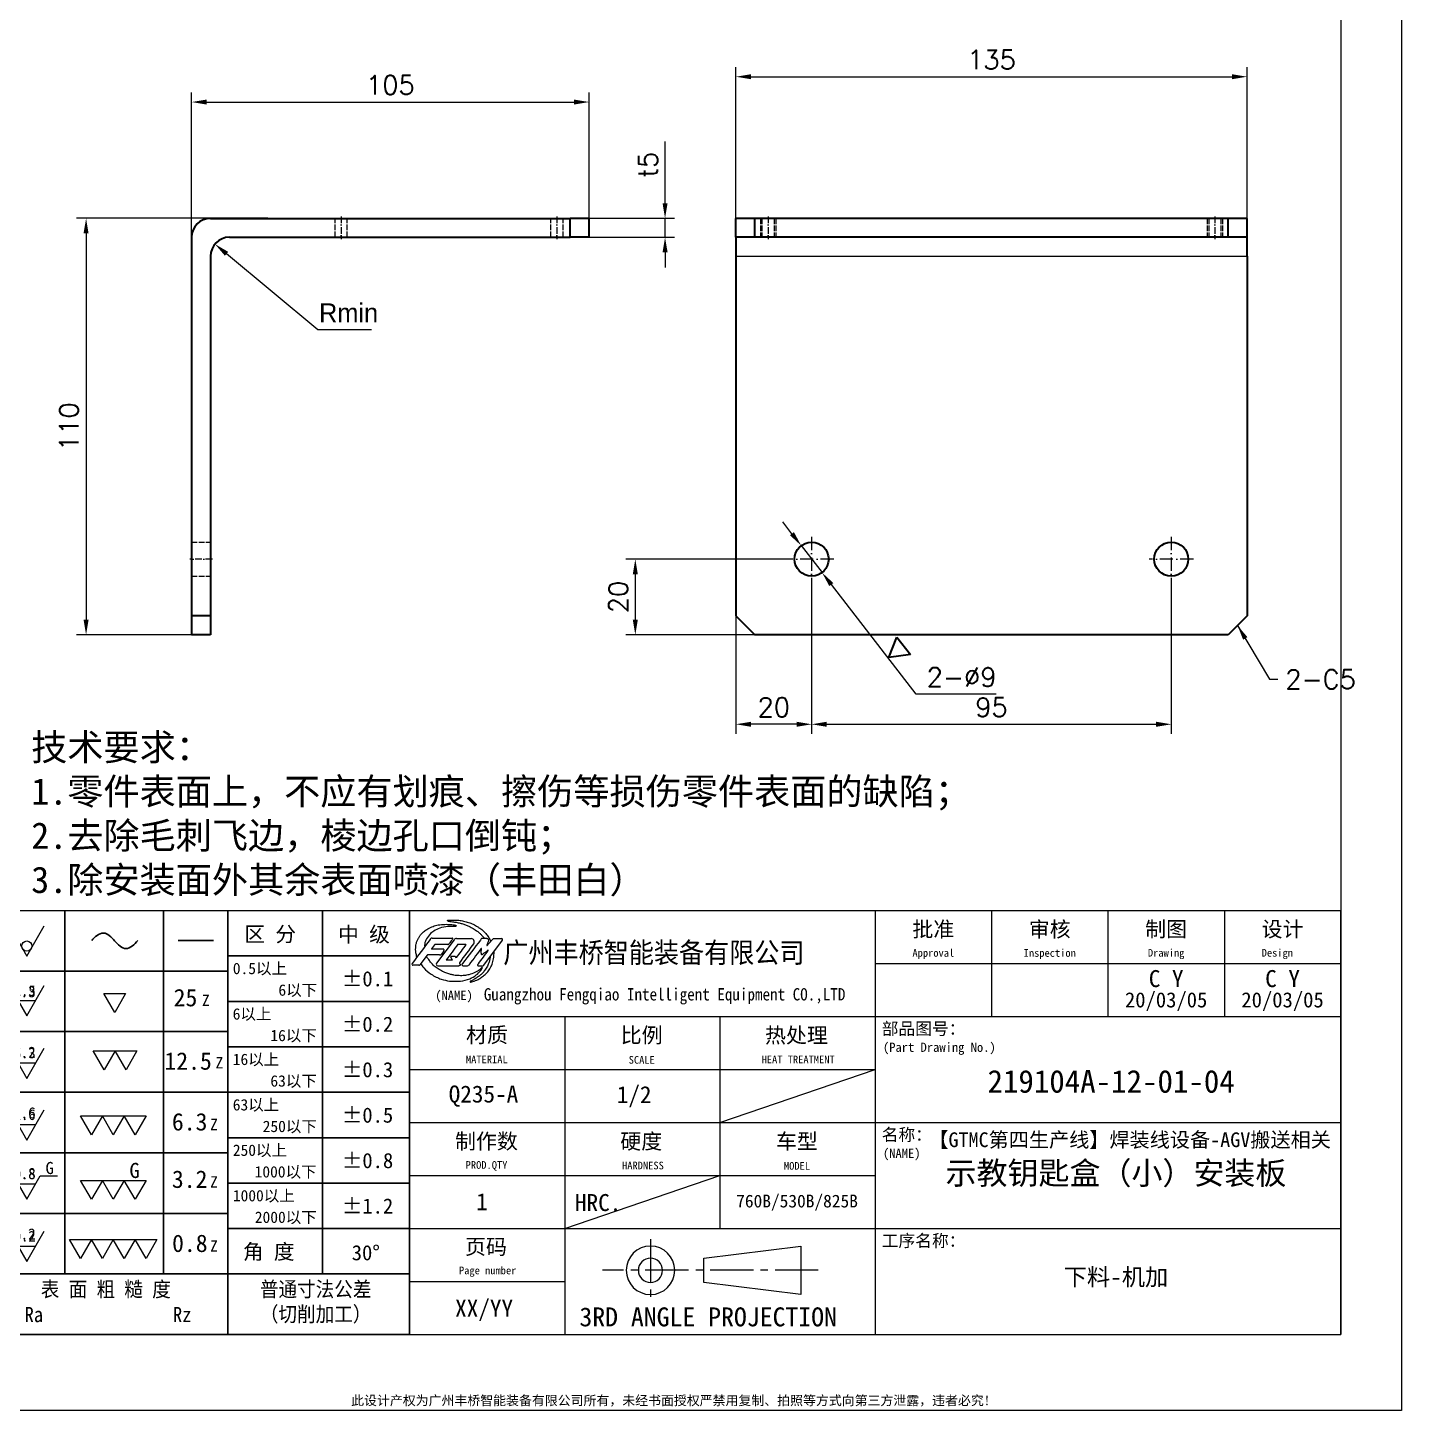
# Model space of a CAD drawing. Header units: millimetres. Extents: x -168473 to -148463, y 295526 to 306160.
# Drawn here: x -151856.7 to -151493.8, y 302351.2 to 302716.4 of the extents above; entities that cross this region are included whole.
import ezdxf
from ezdxf.enums import TextEntityAlignment as Align

# ---------------------------------------------------------------- set-up
doc = ezdxf.new("R2010")
doc.units = ezdxf.units.MM
for name, pattern in [('CENTER2', [28.575, 19.05, -3.175, 3.175, -3.175]), ('DASHDOT', [18.5, 12, -3, 0.5, -3]), ('DASHED', [15, 12, -3]), ('DASHED2', [9.525, 6.35, -3.175])]:
    doc.linetypes.add(name, pattern=pattern)
for name, color, linetype, lineweight in [('A4', 3, 'Continuous', 20), ('中心线', 2, 'CENTER2', 13), ('图框', 7, 'Continuous', 20), ('尺寸线', 3, 'Continuous', 13), ('文字', 1, 'Continuous', 13), ('细实线', 4, 'Continuous', 25), ('虚线', 2, 'DASHED2', 25)]:
    doc.layers.add(name, color=color, linetype=linetype, lineweight=lineweight)
doc.layers.add('Dim', color=3, linetype='Continuous')
doc.layers.add('MARK', color=7, linetype='Continuous')
doc.styles.add('CH-1', font='')
doc.styles.add('MX_NOTE_STANDARD', font='txt.shx', dxfattribs={"bigfont": 'extfont.shx'})
doc.styles.get("Standard").update_dxf_attribs({"font": 'txt', "bigfont": 'gbcbig.shx'})
doc.styles.get('CH-1').set_extended_font_data('SimSun')
doc.dimstyles.new('副本02', dxfattribs={"dimscale": 2, "dimtxt": 2.5, "dimasz": 2, "dimexe": 1.25, "dimexo": 0, "dimgap": 1, "dimtad": 1, "dimdsep": 46, "dimtxsty": 'Standard', "dimcen": 0.5, "dimclrd": 3, "dimclre": 3, "dimclrt": 1, "dimadec": 1, "dimazin": 2, "dimtfac": 1, "dimtmove": 0, "dimatfit": 3, "dimfxl": 0, "dimtolj": 1, "dimlwd": -1, "dimlwe": -1, "dimarcsym": 0})
doc.dimstyles.new('副本02$3', dxfattribs={"dimscale": 2, "dimtxt": 2.5, "dimasz": 2, "dimexe": 1.25, "dimexo": 0, "dimgap": 1, "dimtad": 1, "dimtoh": 1, "dimdsep": 46, "dimtxsty": 'Standard', "dimcen": 0.5, "dimclrd": 3, "dimclre": 3, "dimclrt": 1, "dimadec": 1, "dimazin": 2, "dimtfac": 1, "dimtmove": 0, "dimatfit": 3, "dimfxl": 0, "dimtolj": 1, "dimlwd": -1, "dimlwe": -1, "dimarcsym": 0})
doc.dimstyles.new('副本02$4', dxfattribs={"dimscale": 2, "dimtxt": 2.5, "dimasz": 2, "dimexe": 1.25, "dimexo": 0, "dimgap": 1, "dimtad": 1, "dimtih": 1, "dimtoh": 1, "dimdsep": 46, "dimtxsty": 'Standard', "dimcen": 0.5, "dimclrd": 3, "dimclre": 3, "dimclrt": 1, "dimadec": 1, "dimazin": 2, "dimtfac": 1, "dimtmove": 0, "dimatfit": 3, "dimfxl": 0, "dimtolj": 1, "dimlwd": -1, "dimlwe": -1, "dimarcsym": 0})

# ---------------------------------------------------------------- blocks, each defined once
blk = doc.blocks.new('*D7151')
at = {"layer": 'Defpoints', "color": 0}
for p in [(-151534.61, 302703.41), (-151669.61, 302643.53), (-151534.61, 302643.53)]:
    blk.add_point(p, dxfattribs=at)
at = {"layer": '尺寸线', "color": 3}
for p, q in [((-151669.61, 302643.53), (-151669.61, 302705.91)), ((-151534.61, 302643.53), (-151534.61, 302705.91)), ((-151665.61, 302703.41), (-151538.61, 302703.41))]:
    blk.add_line(p, q, dxfattribs=at)
for points in [[(-151665.61, 302704.08), (-151665.61, 302702.75), (-151669.61, 302703.41)], [(-151538.61, 302704.08), (-151538.61, 302702.75), (-151534.61, 302703.41)]]:
    blk.add_solid(points, dxfattribs=at)
at = {"layer": '尺寸线', "color": 1, "insert": (-151602.11, 302707.91), "char_height": 5, "attachment_point": 5}
blk.add_mtext('\\A1;135', dxfattribs=at)
blk = doc.blocks.new('*D7152')
at = {"layer": 'Defpoints', "color": 0}
for p in [(-151793.22, 302666.02), (-151841.26, 302556.02), (-151808.39, 302556.02)]:
    blk.add_point(p, dxfattribs=at)
at = {"layer": '尺寸线', "color": 3}
for p, q in [((-151793.22, 302666.02), (-151843.76, 302666.02)), ((-151841.26, 302662.02), (-151841.26, 302560.02)), ((-151808.39, 302556.02), (-151843.76, 302556.02))]:
    blk.add_line(p, q, dxfattribs=at)
for points in [[(-151841.93, 302662.02), (-151840.6, 302662.02), (-151841.26, 302666.02)], [(-151841.93, 302560.02), (-151840.6, 302560.02), (-151841.26, 302556.02)]]:
    blk.add_solid(points, dxfattribs=at)
at = {"layer": '尺寸线', "color": 1, "insert": (-151845.76, 302611.02), "char_height": 5, "attachment_point": 5, "rotation": 90}
blk.add_mtext('\\A1;110', dxfattribs=at)
blk = doc.blocks.new('*D7153')
at = {"layer": 'Defpoints', "color": 0}
for p in [(-151708.39, 302696.73), (-151708.39, 302666.02), (-151813.39, 302661.02)]:
    blk.add_point(p, dxfattribs=at)
at = {"layer": '尺寸线', "color": 3}
for p, q in [((-151813.39, 302661.02), (-151813.39, 302699.23)), ((-151708.39, 302666.02), (-151708.39, 302699.23)), ((-151809.39, 302696.73), (-151712.39, 302696.73))]:
    blk.add_line(p, q, dxfattribs=at)
for points in [[(-151809.39, 302697.39), (-151809.39, 302696.06), (-151813.39, 302696.73)], [(-151712.39, 302697.39), (-151712.39, 302696.06), (-151708.39, 302696.73)]]:
    blk.add_solid(points, dxfattribs=at)
at = {"layer": '尺寸线', "color": 1, "insert": (-151760.89, 302701.23), "char_height": 5, "attachment_point": 5}
blk.add_mtext('\\A1;105', dxfattribs=at)
blk = doc.blocks.new('*D7154')
at = {"layer": 'Defpoints', "color": 0}
for p in [(-151807.23, 302659.22), (-151803.39, 302656.02)]:
    blk.add_point(p, dxfattribs=at)
at = {"layer": '尺寸线', "color": 3}
for p, q in [((-151780.01, 302636.55), (-151804.16, 302656.66)), ((-151765.83, 302636.55), (-151780.01, 302636.55))]:
    blk.add_line(p, q, dxfattribs=at)
blk.add_solid([(-151803.73, 302657.17), (-151804.59, 302656.14), (-151807.23, 302659.22)], dxfattribs=at)
at = {"layer": '尺寸线', "color": 1, "insert": (-151771.92, 302641.05), "char_height": 5, "attachment_point": 5}
blk.add_mtext('\\A1;{\\Fg13f12d,@extfont2|c134;Rmin}', dxfattribs=at)
blk = doc.blocks.new('*D7155')
at = {"layer": 'Defpoints', "color": 0}
for p in [(-151708.39, 302666.02), (-151688.33, 302666.02), (-151708.39, 302661.02)]:
    blk.add_point(p, dxfattribs=at)
at = {"layer": '尺寸线', "color": 3}
for p, q in [((-151688.33, 302670.02), (-151688.33, 302686.35)), ((-151708.39, 302666.02), (-151685.83, 302666.02)), ((-151688.33, 302661.02), (-151688.33, 302666.02)), ((-151708.39, 302661.02), (-151685.83, 302661.02)), ((-151688.33, 302657.02), (-151688.33, 302653.02))]:
    blk.add_line(p, q, dxfattribs=at)
for points in [[(-151688.99, 302670.02), (-151687.66, 302670.02), (-151688.33, 302666.02)], [(-151688.99, 302657.02), (-151687.66, 302657.02), (-151688.33, 302661.02)]]:
    blk.add_solid(points, dxfattribs=at)
at = {"layer": '尺寸线', "color": 1, "insert": (-151692.83, 302680.18), "char_height": 5, "attachment_point": 5, "rotation": 90}
blk.add_mtext('\\A1;t5', dxfattribs=at)
blk = doc.blocks.new('*D7161')
at = {"layer": 'Defpoints', "color": 0}
for p in [(-151652.37, 302579.58), (-151646.86, 302572.46)]:
    blk.add_point(p, dxfattribs=at)
at = {"layer": '尺寸线', "color": 3}
for p, q in [((-151654.82, 302582.74), (-151657.26, 302585.9)), ((-151652.37, 302579.58), (-151646.86, 302572.46)), ((-151622.02, 302540.36), (-151644.41, 302569.3)), ((-151600.83, 302540.36), (-151622.02, 302540.36))]:
    blk.add_line(p, q, dxfattribs=at)
for points in [[(-151654.29, 302583.15), (-151655.34, 302582.33), (-151652.37, 302579.58)], [(-151643.88, 302569.7), (-151644.94, 302568.89), (-151646.86, 302572.46)]]:
    blk.add_solid(points, dxfattribs=at)
at = {"layer": '尺寸线', "color": 1, "insert": (-151610, 302544.86), "char_height": 5, "attachment_point": 5}
blk.add_mtext('\\A1;2-%%c9', dxfattribs=at)
blk = doc.blocks.new('*D7162')
at = {"layer": 'Defpoints', "color": 0}
for p in [(-151655.46, 302576.02), (-151696.19, 302556.02), (-151664.61, 302556.02)]:
    blk.add_point(p, dxfattribs=at)
at = {"layer": '尺寸线', "color": 3}
for p, q in [((-151655.46, 302576.02), (-151698.69, 302576.02)), ((-151696.19, 302572.02), (-151696.19, 302560.02)), ((-151664.61, 302556.02), (-151698.69, 302556.02))]:
    blk.add_line(p, q, dxfattribs=at)
for points in [[(-151696.86, 302572.02), (-151695.52, 302572.02), (-151696.19, 302576.02)], [(-151696.86, 302560.02), (-151695.52, 302560.02), (-151696.19, 302556.02)]]:
    blk.add_solid(points, dxfattribs=at)
at = {"layer": '尺寸线', "color": 1, "insert": (-151700.69, 302566.02), "char_height": 5, "attachment_point": 5, "rotation": 90}
blk.add_mtext('\\A1;20', dxfattribs=at)
blk = doc.blocks.new('*D7163')
at = {"layer": 'Defpoints', "color": 0}
for p in [(-151649.61, 302570.17), (-151669.61, 302561.02), (-151669.61, 302532.41)]:
    blk.add_point(p, dxfattribs=at)
at = {"layer": '尺寸线', "color": 3}
for p, q in [((-151649.61, 302570.17), (-151649.61, 302529.91)), ((-151669.61, 302561.02), (-151669.61, 302529.91)), ((-151653.61, 302532.41), (-151665.61, 302532.41))]:
    blk.add_line(p, q, dxfattribs=at)
for points in [[(-151665.61, 302533.07), (-151665.61, 302531.74), (-151669.61, 302532.41)], [(-151653.61, 302533.07), (-151653.61, 302531.74), (-151649.61, 302532.41)]]:
    blk.add_solid(points, dxfattribs=at)
at = {"layer": '尺寸线', "color": 1, "insert": (-151659.61, 302536.91), "char_height": 5, "attachment_point": 5}
blk.add_mtext('\\A1;20', dxfattribs=at)
blk = doc.blocks.new('*D7164')
at = {"layer": 'Defpoints', "color": 0}
for p in [(-151554.61, 302570.17), (-151649.61, 302538.5), (-151554.61, 302532.41)]:
    blk.add_point(p, dxfattribs=at)
at = {"layer": '尺寸线', "color": 3}
for p, q in [((-151554.61, 302570.17), (-151554.61, 302529.91)), ((-151649.61, 302538.5), (-151649.61, 302529.91)), ((-151645.61, 302532.41), (-151558.61, 302532.41))]:
    blk.add_line(p, q, dxfattribs=at)
for points in [[(-151645.61, 302533.07), (-151645.61, 302531.74), (-151649.61, 302532.41)], [(-151558.61, 302533.07), (-151558.61, 302531.74), (-151554.61, 302532.41)]]:
    blk.add_solid(points, dxfattribs=at)
at = {"layer": '尺寸线', "color": 1, "insert": (-151602.11, 302536.91), "char_height": 5, "attachment_point": 5}
blk.add_mtext('\\A1;95', dxfattribs=at)
blk = doc.blocks.new('FINISHER_1')
at = {"layer": 'Dim', "lineweight": 35}
for p, q in [((0, 0), (-1.44, 2.5)), ((-1.44, 2.5), (1.44, 2.5)), ((1.44, 2.5), (0, 0))]:
    blk.add_line(p, q, dxfattribs=at)
blk = doc.blocks.new('A$C34C2392C')
at = {"linetype": 'CENTER2', "ltscale": 0.3}
for p, q in [((-5.53, 4.13), (-5.53, -4.13)), ((16.64, 0), (-11.88, 0))]:
    blk.add_line(p, q, dxfattribs=at)
for p, q in [((1.54, 1.6), (14.34, 3.2)), ((14.34, 3.2), (14.34, -3.2)), ((1.54, -1.6), (1.54, 1.6)), ((14.34, -3.2), (1.54, -1.6))]:
    blk.add_line(p, q)
for radius in [3.2, 1.6]:
    blk.add_arc((-5.53, 0), radius, 0, 359.9894)
blk = doc.blocks.new('A$C67844AE1')
for p, q in [((-492, 112), (0, 112)), ((-246, 112), (-246, -112)), ((-184.5, 112), (-184.5, 56)), ((-123, 112), (-123, 56)), ((-61.5, 112), (-61.5, 56)), ((0, -112), (0, 112)), ((-246, 84), (0, 84)), ((-492, 68), (-492, -112)), ((-492, 68), (-492, -112)), ((-492, -112), (-492, 68)), ((-492, 68), (-492, -112)), ((-492, 68), (-492, -112)), ((-492, 68), (-492, -112)), ((-492, 68), (-492, -112)), ((-492, 68), (-492, -112)), ((-492, 68), (-492, -112)), ((-492, -112), (-492, 68)), ((-492, 68), (-492, -112)), ((-492, 68), (-492, -112)), ((-492, 68), (-492, -112)), ((-492, 68), (-492, -112)), ((-492, 56), (0, 56)), ((-410, 56), (-410, -112)), ((-328, 56), (-328, -56)), ((-492, 28), (-246, 28)), ((-492, 0), (0, 0)), ((-492, -28), (-246, -28)), ((-492, -56), (0, -56)), ((-492, -84), (-410, -84)), ((-492, -112), (0, -112))]:
    blk.add_line(p, q)
at = {"color": 4, "ltscale": 0.5}
for p, q in [((-468.38, 96.54), (-477.68, 84.12)), ((-467.07, 97.19), (-459.37, 97.19)), ((-451.05, 97.21), (-453.64, 97.21)), ((-452.68, 83.09), (-442.89, 96.32)), ((-447.54, 97.19), (-443.33, 97.19)), ((-482.7, 88.42), (-486.55, 83.35)), ((-478.69, 93.94), (-480.4, 91.69)), ((-473.82, 90.78), (-475.13, 88.89)), ((-467.8, 87.76), (-469.94, 87.76)), ((-467.8, 87.76), (-467.42, 87.1)), ((-486.98, 83.13), (-490.13, 83.13)), ((-477.02, 82.81), (-465.96, 82.81)), ((-469.28, 85.77), (-472.57, 85.77)), ((-469.23, 85.85), (-470.11, 87.32)), ((-463.75, 82.81), (-461.35, 82.81))]:
    blk.add_line(p, q, dxfattribs=at)
for centre, radius, start, end in [((-479.96, 96.37), 1.09, 90, 143.21463), ((-469.22, 97.24), 0.219, 322.84702, 90), ((-467.07, 95.55), 1.64, 90, 143.17909), ((-459.37, 95.55), 1.64, 323.50405, 90), ((-453.64, 96.66), 0.547, 90, 142.76053), ((-443.33, 96.64), 0.547, 323.51537, 90), ((-482.27, 88.08), 0.547, 90, 142.7804), ((-480.35, 91.65), 0.0547, 142.95764, 270), ((-478.65, 93.91), 0.0547, 90, 142.95764), ((-471.7, 94.51), 0.547, 270, 322.84702), ((-466.36, 94.15), 0.0547, 90, 143.28021), ((-462.24, 94.15), 0.0547, 323.81172, 90), ((-454.06, 91.84), 0.137, 354.5829, 143.44023), ((-450.47, 90.95), 0.137, 323.3038, 127.26931), ((-490.13, 83.68), 0.547, 143.21463, 270), ((-486.98, 83.68), 0.547, 270, 322.7804), ((-477.02, 83.63), 0.821, 143.17909, 270), ((-472.57, 85.82), 0.0547, 143.28021, 270), ((-469.28, 85.82), 0.0547, 270, 30.87346), ((-467.37, 87.13), 0.0547, 209.84044, 323.81172), ((-463.75, 83.36), 0.547, 142.76053, 270), ((-461.35, 83.63), 0.821, 270, 323.34145), ((-455.78, 83.14), 0.274, 143.38703, 270), ((-453.12, 83.41), 0.547, 270, 323.51537)]:
    blk.add_arc(centre, radius, start, end, dxfattribs=at)
at = {"color": 3, "ltscale": 0.5}
for points, knots in [([(-488.04, 87.39), (-488.26, 88.17), (-488.62, 89.51), (-488.76, 91.4), (-488.68, 92.96), (-488.48, 94.48), (-488, 95.94), (-487.33, 97.33), (-486.52, 98.55), (-485.58, 99.92), (-484.11, 101.17), (-482.08, 102.53), (-479.62, 103.66), (-476.63, 104.53), (-473.49, 104.75), (-470.85, 104.68), (-469.01, 104.49), (-468.06, 104.35), (-467.6, 104.19), (-467.36, 104.11), (-467.38, 103.84), (-467.51, 103.6), (-467.67, 103.59), (-467.75, 103.59)], [0.033361, 0.033361, 0.033361, 0.033361, 0.471833, 0.793856, 1.06763, 1.327784, 1.632518, 1.904259, 2.171672, 2.434164, 2.811787, 3.221221, 3.771763, 4.287691, 4.918993, 5.487196, 5.736969, 5.935719, 6.004988, 6.011363, 6.068145, 6.111246, 6.151841, 6.151841, 6.151841, 6.151841]), ([(-467.75, 103.59), (-468.68, 103.59), (-471.11, 103.61), (-474.79, 103.2), (-478.26, 101.79), (-481.06, 99.79), (-482.97, 97.34), (-484.02, 94.85), (-483.98, 93.42), (-483.93, 92.89)], [0, 0, 0, 0, 0.511401, 1.333961, 2.006207, 2.544799, 3.201133, 3.690752, 3.982461, 3.982461, 3.982461, 3.982461]), ([(-471.87, 106.78), (-471.88, 106.81), (-471.89, 106.89), (-471.08, 106.94), (-470.13, 106.96), (-468.28, 106.92), (-466.29, 106.88), (-463.95, 106.66), (-461.43, 105.9), (-458.86, 105.11), (-456.84, 103.98), (-455.05, 102.78), (-453.35, 101.59), (-451.64, 99.9), (-450.32, 98.09), (-449.42, 96.69), (-449.1, 95.93), (-449.03, 95.74)], [0, 0, 0, 0, 0.013513, 0.041806, 0.340693, 0.661167, 1.001786, 1.450195, 1.93793, 2.441413, 2.919246, 3.201062, 3.624217, 4.053268, 4.510623, 4.853859, 4.962074, 4.962074, 4.962074, 4.962074]), ([(-453.89, 81.8), (-454.16, 81.48), (-455.09, 80.34), (-457.47, 79.09), (-460.29, 78.15), (-463.1, 77.56), (-465.75, 77.56), (-468.2, 77.74), (-470.34, 78.3), (-472.37, 78.87), (-474.59, 79.8), (-476.8, 81.11), (-479.03, 82.63), (-480.66, 84.59), (-482.11, 86.33), (-482.76, 87.47), (-483.04, 87.97)], [0, 0, 0, 0, 0.227272, 0.804496, 1.430419, 1.862632, 2.367125, 2.88024, 3.204387, 3.579335, 4.036384, 4.516387, 4.985288, 5.507707, 5.907232, 6.223175, 6.223175, 6.223175, 6.223175]), ([(-459.5, 74.17), (-459.15, 74.26), (-457.82, 74.59), (-455.91, 75.45), (-453.81, 76.77), (-452.04, 78.05), (-450.46, 79.78), (-449.21, 81.63), (-448.18, 83.92), (-447.35, 86.77), (-447.31, 89.06), (-447.29, 90.37)], [0, 0, 0, 0, 0.196818, 0.752706, 1.133972, 1.558354, 1.94217, 2.414014, 2.774875, 3.316286, 4.02771, 4.02771, 4.02771, 4.02771]), ([(-486.11, 83.93), (-485.59, 83.17), (-484.11, 80.96), (-480.4, 78.04), (-475.71, 75.67), (-470.4, 74.54), (-465.25, 74.57), (-460.35, 75.58), (-456.79, 77.65), (-454.68, 79.82), (-453.68, 81.05), (-453.44, 81.92), (-453.76, 82.01), (-453.85, 81.87), (-453.89, 81.8)], [0.008574, 0.008574, 0.008574, 0.008574, 0.511088, 1.461558, 2.551285, 3.372869, 4.408758, 5.360341, 6.07413, 6.646139, 6.965728, 7.014048, 7.055407, 7.097199, 7.097199, 7.097199, 7.097199]), ([(-449.38, 87.54), (-449.46, 86.95), (-449.59, 86.05), (-449.95, 84.79), (-450.37, 83.78), (-450.81, 82.63), (-451.45, 81.57), (-452.25, 80.24), (-453.23, 79.21), (-454.33, 78.01), (-455.64, 77.09), (-456.98, 76.11), (-458.35, 75.36), (-459.16, 74.85), (-459.95, 74.68), (-459.94, 74.21), (-459.66, 74.19), (-459.5, 74.17)], [0.004933, 0.004933, 0.004933, 0.004933, 0.333622, 0.498315, 0.724349, 0.934741, 1.17012, 1.401267, 1.780901, 1.94954, 2.292483, 2.648069, 2.865789, 3.139575, 3.199954, 3.253921, 3.331828, 3.331828, 3.331828, 3.331828])]:
    blk.add_open_spline(points, degree=3, knots=knots, dxfattribs=at)
blk.add_spline([(-471.87, 106.78), (-471.8, 106.48), (-471.33, 106.32), (-469.95, 106.19), (-468.71, 106.01), (-466.81, 105.67), (-464.7, 105.2), (-462.88, 104.66), (-461.09, 103.98), (-459.43, 103.08), (-457.89, 102.22), (-455.32, 100.34), (-454.15, 99.25), (-453.58, 98.66), (-452.29, 97.2)], degree=3, dxfattribs=at)
at = {"color": 4, "ltscale": 0.5}
for points, knots in [([(-480.84, 97.02), (-480.93, 96.9), (-481.02, 96.78), (-481.12, 96.65), (-484.27, 92.44), (-487.42, 88.22), (-490.57, 84.01)], [-0.084236, -0.084236, -0.084236, -0.084236, 0, 0, 0, 2.885251, 2.885251, 2.885251, 2.885251]), ([(-479.96, 97.46), (-479.82, 97.46), (-479.68, 97.46), (-479.54, 97.46), (-479.54, 97.46), (-479.54, 97.46), (-479.54, 97.46), (-476.38, 97.46), (-473.23, 97.46), (-470.08, 97.46), (-470.08, 97.46), (-470.08, 97.46), (-470.08, 97.46), (-469.79, 97.46), (-469.51, 97.46), (-469.22, 97.46)], [-0.077734, -0.077734, -0.077734, -0.077734, 0, 0, 0, 0, 0, 0, 1.729211, 1.729211, 1.729211, 1.729211, 1.729211, 1.729211, 1.885805, 1.885805, 1.885805, 1.885805]), ([(-469.05, 97.11), (-469.2, 96.9), (-469.36, 96.7), (-469.52, 96.49), (-469.52, 96.49), (-469.52, 96.49), (-469.52, 96.49), (-470.05, 95.79), (-470.58, 95.09), (-471.11, 94.39), (-471.11, 94.39), (-471.11, 94.39), (-471.11, 94.39), (-471.16, 94.32), (-471.21, 94.25), (-471.26, 94.18)], [-0.1423966, -0.1423966, -0.1423966, -0.1423966, 0, 0, 0, 0, 0, 0, 0.4822707, 0.4822707, 0.4822707, 0.4822707, 0.4822707, 0.4822707, 0.529029, 0.529029, 0.529029, 0.529029]), ([(-454.08, 96.99), (-454.23, 96.79), (-454.39, 96.58), (-454.54, 96.38), (-457.68, 92.25), (-460.82, 88.12), (-463.96, 83.99), (-464.04, 83.89), (-464.11, 83.79), (-464.19, 83.69)], [-0.140102, -0.140102, -0.140102, -0.140102, 0, 0, 0, 2.844058, 2.844058, 2.844058, 2.913465, 2.913465, 2.913465, 2.913465]), ([(-451.05, 97.21), (-450.96, 97.2), (-450.76, 97.2), (-450.41, 97.03), (-450.21, 96.52), (-450.3, 95.87), (-450.55, 95.18), (-450.83, 94.49), (-451, 93.99), (-451.13, 93.7), (-451.11, 93.59), (-450.99, 93.55), (-450.82, 93.63), (-450.49, 93.98), (-449.97, 94.64), (-449.25, 95.48), (-448.57, 96.28), (-447.99, 96.81), (-447.66, 97.09), (-447.54, 97.19)], [0, 0, 0, 0, 0.047379, 0.11361, 0.198731, 0.32589, 0.467244, 0.599055, 0.733672, 0.758899, 0.77069, 0.790267, 0.820293, 0.867992, 1.054564, 1.278066, 1.476304, 1.62487, 1.711224, 1.711224, 1.711224, 1.711224]), ([(-471.7, 93.97), (-471.72, 93.97), (-471.75, 93.97), (-471.77, 93.97), (-471.77, 93.97), (-471.77, 93.97), (-471.77, 93.97), (-474.06, 93.97), (-476.36, 93.97), (-478.65, 93.97)], [-0.012966, -0.012966, -0.012966, -0.012966, 0, 0, 0, 0, 0, 0, 1.257183, 1.257183, 1.257183, 1.257183]), ([(-469.94, 87.76), (-469.98, 87.77), (-470.04, 87.77), (-470.11, 87.72), (-470.16, 87.66), (-470.17, 87.58), (-470.16, 87.49), (-470.14, 87.4), (-470.13, 87.35), (-470.11, 87.32)], [0, 0, 0, 0, 0.0189462, 0.0330559, 0.0436533, 0.0575788, 0.0766083, 0.0956988, 0.1082528, 0.1082528, 0.1082528, 0.1082528]), ([(-456, 83.3), (-455.85, 83.49), (-455.71, 83.69), (-455.56, 83.88), (-455.56, 83.88), (-455.56, 83.88), (-455.56, 83.88), (-453.83, 86.21), (-452.09, 88.54), (-450.36, 90.87)], [-0.132838, -0.132838, -0.132838, -0.132838, 0, 0, 0, 0, 0, 0, 1.591518, 1.591518, 1.591518, 1.591518])]:
    blk.add_open_spline(points, degree=3, knots=knots, dxfattribs=at)
for points in [[(-476.05, 88.63), (-478.12, 88.63), (-480.19, 88.63), (-482.27, 88.63)], [(-474.4, 91.6), (-476.39, 91.6), (-478.37, 91.6), (-480.35, 91.6)], [(-466.4, 94.18), (-468.47, 91.41), (-470.54, 88.63), (-472.61, 85.86)], [(-462.19, 94.12), (-463.9, 91.78), (-465.62, 89.44), (-467.33, 87.1)], [(-466.36, 94.2), (-464.99, 94.2), (-463.61, 94.2), (-462.24, 94.2)], [(-458.05, 94.58), (-460.57, 91.18), (-463.09, 87.78), (-465.6, 84.38)], [(-454.17, 91.93), (-456.01, 89.44), (-457.9, 86.89), (-460.7, 83.14)], [(-454.14, 89.56), (-454.07, 90.32), (-454, 91.07), (-453.92, 91.83)], [(-453.14, 89.09), (-452.28, 89.74), (-451.41, 90.4), (-450.55, 91.06)], [(-455.78, 82.86), (-454.89, 82.86), (-454, 82.86), (-453.12, 82.86)]]:
    blk.add_open_spline(points, degree=3, dxfattribs=at)
for points in [[(-476.05, 88.63), (-475.64, 88.63), (-475.39, 88.67), (-475.28, 88.75), (-475.13, 88.89)], [(-473.82, 90.78), (-473.73, 90.98), (-473.72, 91.25), (-473.81, 91.45), (-473.97, 91.55), (-474.16, 91.58), (-474.4, 91.6)], [(-454.14, 89.56), (-454.15, 89.22), (-454.12, 88.97), (-453.96, 88.83), (-453.76, 88.76), (-453.62, 88.78), (-453.43, 88.86), (-453.14, 89.09)], [(-465.6, 84.38), (-465.63, 84.34), (-465.63, 84.25), (-465.53, 84.03), (-465.37, 83.78), (-465.15, 83.42), (-465.08, 83.29), (-465.14, 83.12), (-465.4, 82.96), (-465.69, 82.87), (-465.96, 82.81)]]:
    blk.add_spline(points, degree=3, dxfattribs=at)
at = {"layer": '细实线', "color": 0, "linetype": 'Continuous'}
for p, q in [((-492, 112), (-492, 56)), ((-492, 68), (-492, -112)), ((-492, 68), (-492, -112)), ((-492, 68), (-492, -112))]:
    blk.add_line(p, q, dxfattribs=at)
at = {"lineweight": 35, "xscale": 4, "yscale": 4, "zscale": 4}
blk.add_blockref('A$C34C2392C', (-342.56, -78.03), dxfattribs=at)
at = {"style": 'CH-1'}
for s, height, p in [('批准', 8.111, (-215.25, 102.29)), ('审核', 8.111, (-153.75, 102.29)), ('制图', 8.111, (-92.25, 102.29)), ('设计', 8.111, (-30.75, 102.29)), ('Approval', 4.055, (-215.25, 89.12)), ('Inspection', 4.055, (-153.75, 89.12)), ('Drawing', 4.055, (-92.25, 89.12)), ('Design  ', 4.055, (-30.75, 89.12)), ('比例', 8.111, (-369.33, 46.29)), ('MATERIAL', 4.056, (-451.13, 33.33)), ('SCALE', 4.055, (-369.28, 33.12)), ('制作数', 8.111, (-451.33, -9.71)), ('车型', 8.111, (-287.33, -9.71)), ('PROD.QTY', 4.055, (-451.28, -22.88)), ('MODEL', 4.055, (-287.28, -22.88)), ('3RD ANGLE PROJECTION', 10, (-334.19, -102.63))]:
    blk.add_text(s, height=height, dxfattribs=at).set_placement(p, align=Align.MIDDLE)
at = {"lineweight": 35, "style": 'CH-1'}
for s, height, p in [('(NAME)', 4.868, (-478.38, 64.74)), ('部品图号：', 6.489, (-242.53, 46.37)), ('(Part Drawing No.)', 4.8676, (-241.87, 37.35)), ('名称：', 6.489, (-242.53, -9.63)), ('(NAME)', 4.868, (-241.87, -18.65)), ('工序名称：', 6.489, (-242.53, -65.63))]:
    blk.add_text(s, height=height, dxfattribs=at).set_placement(p)
at = {"style": 'CH-1'}
blk.add_text('材质', height=8.111, dxfattribs=at).set_placement((-462.11, 42.24))
at = {"lineweight": 35, "style": 'CH-1'}
for s, height, p in [('热处理', 8.111, (-287.56, 46.27)), ('HEAT TREATMENT', 4.0553, (-286.66, 33.32)), ('硬度', 8.111, (-369.56, -9.73)), ('HARDNESS', 4.055, (-368.66, -22.68)), ('HRC.', 9, (-392.33, -42.26, -1000.32)), ('页码', 8.111, (-451.56, -65.73)), ('Page number', 4.0553, (-450.66, -78.68))]:
    blk.add_text(s, height=height, dxfattribs=at).set_placement(p, align=Align.MIDDLE)
at = {"layer": 'MARK', "style": 'CH-1', "width": 0.9}
blk.add_text('广州丰桥智能装备有限公司', height=10.8, dxfattribs=at).set_placement((-442.41, 84.37))
at = {"layer": 'MARK', "insert": (-452.72, 70.99), "char_height": 6.5, "width": 556.9513, "attachment_point": 1, "style": 'CH-1'}
blk.add_mtext('{\\W0.9;Guangzhou Fengqiao Intelligent Equipment CO.,LTD}', dxfattribs=at)
blk = doc.blocks.new('A$C32AF00EF')
for p, q in [((0, 0), (2.89, 5)), ((-1.44, 2.5), (0, 0))]:
    blk.add_line(p, q)
blk.add_circle((0, 1.67), 0.833)
blk = doc.blocks.new('A$C553B2148')
for p, q in [((0, -2.5), (2.89, 2.5)), ((1.44, 0), (-1.44, 0)), ((-1.44, 0), (0, -2.5))]:
    blk.add_line(p, q)
at = {"style": 'MX_NOTE_STANDARD'}
blk.add_attdef('12.5', text='', height=1.75, dxfattribs=at).set_placement((1.44, 0.28), align=Align.BOTTOM_RIGHT)
blk = doc.blocks.new('A$C1377093C')
for p, q in [((0, 0), (-1.44, 2.5)), ((-1.44, 2.5), (1.44, 2.5)), ((1.44, 2.5), (0, 0))]:
    blk.add_line(p, q)
blk = doc.blocks.new('A$C6D2D6B6B')
for p, q in [((0, 0), (-1.44, 2.5)), ((-1.44, 2.5), (1.44, 2.5)), ((1.44, 2.5), (0, 0)), ((1.44, 2.5), (4.33, 2.5)), ((2.89, 0), (1.44, 2.5)), ((4.33, 2.5), (2.89, 0))]:
    blk.add_line(p, q)
blk = doc.blocks.new('A$C62DD302B')
for p, q in [((-2.89, 0), (-4.33, 2.5)), ((-4.33, 2.5), (-1.44, 2.5)), ((-1.44, 2.5), (-2.89, 0)), ((-1.44, 2.5), (1.44, 2.5)), ((0, 0), (-1.44, 2.5)), ((1.44, 2.5), (0, 0)), ((2.89, 0), (1.44, 2.5)), ((1.44, 2.5), (4.33, 2.5)), ((4.33, 2.5), (2.89, 0))]:
    blk.add_line(p, q)
blk = doc.blocks.new('A$C077E39D2')
for p, q in [((-4.33, -2.5), (-5.77, 0)), ((-5.77, 0), (-2.89, 0)), ((-2.89, 0), (-4.33, -2.5)), ((-2.89, 0), (0, 0)), ((-1.44, -2.5), (-2.89, 0)), ((0, 0), (-1.44, -2.5)), ((1.44, -2.5), (0, 0)), ((0, 0), (2.89, 0)), ((2.89, 0), (1.44, -2.5)), ((4.33, -2.5), (2.89, 0)), ((2.89, 0), (5.77, 0)), ((5.77, 0), (4.33, -2.5))]:
    blk.add_line(p, q)
blk = doc.blocks.new('A$C09D43E00')
for p, q in [((1.15, 2), (-1.15, 2)), ((-1.15, 2), (0, 0)), ((0, 0), (1.78, 3.08)), ((1.78, 3.08), (4.07, 3.08))]:
    blk.add_line(p, q)
at = {"style": 'MX_NOTE_STANDARD'}
blk.add_attdef('12.5', text='', height=1.4, dxfattribs=at).set_placement((1.15, 2.22), align=Align.BOTTOM_RIGHT)
at = {"layer": '细实线', "color": 0, "style": 'CH-1'}
blk.add_text('G', height=1.6, dxfattribs=at).set_placement((2.47, 3.33))
blk = doc.blocks.new('A$C339E5D7D')
for p, q in [((-2.89, 0), (-4.33, 2.5)), ((-4.33, 2.5), (-1.44, 2.5)), ((-1.44, 2.5), (-2.89, 0)), ((-1.44, 2.5), (1.44, 2.5)), ((0, 0), (-1.44, 2.5)), ((1.44, 2.5), (0, 0)), ((2.89, 0), (1.44, 2.5)), ((1.44, 2.5), (4.33, 2.5)), ((4.33, 2.5), (2.89, 0))]:
    blk.add_line(p, q)
at = {"layer": '细实线', "color": 0, "style": 'CH-1'}
blk.add_text('G', height=2, dxfattribs=at).set_placement((2.13, 2.81))
blk = doc.blocks.new('54')
for p, q in [((5360.79, 6053.19), (5468.79, 6053.19)), ((5468.79, 6047.19), (5468.79, 5957.19)), ((5468.79, 6047.19), (5468.79, 5957.19)), ((5468.79, 5957.19), (5468.79, 6047.19)), ((5468.79, 6047.19), (5468.79, 5957.19)), ((5468.79, 6047.19), (5468.79, 5957.19)), ((5468.79, 6047.19), (5468.79, 5957.19)), ((5468.79, 6047.19), (5468.79, 5957.19)), ((5468.79, 6047.19), (5468.79, 5957.19)), ((5468.79, 6047.19), (5468.79, 5957.19)), ((5468.79, 5957.19), (5468.79, 6047.19)), ((5468.79, 6047.19), (5468.79, 5957.19)), ((5468.79, 6047.19), (5468.79, 5957.19)), ((5468.79, 6047.19), (5468.79, 5957.19)), ((5468.79, 6047.19), (5468.79, 5957.19))]:
    blk.add_line(p, q)
at = {"layer": '细实线', "color": 0, "linetype": 'Continuous'}
for p, q in [((5360.79, 6053.19), (5360.79, 5941.19)), ((5377.79, 6053.19), (5377.79, 5957.19)), ((5403.79, 6053.19), (5403.79, 5957.19)), ((5420.79, 6053.19), (5420.79, 5941.19)), ((5445.79, 6053.19), (5445.79, 5957.19)), ((5468.79, 6053.19), (5468.79, 5941.19)), ((5468.79, 6047.19), (5468.79, 5957.19)), ((5468.79, 6047.19), (5468.79, 5957.19)), ((5468.79, 6047.19), (5468.79, 5957.19)), ((5407.7, 6045.29), (5417.04, 6045.29)), ((5420.79, 6041.19), (5468.79, 6041.19)), ((5360.79, 6037.19), (5420.79, 6037.19)), ((5420.79, 6029.19), (5468.79, 6029.19)), ((5360.79, 6021.19), (5420.79, 6021.19)), ((5420.79, 6017.19), (5468.79, 6017.19)), ((5360.79, 6005.19), (5420.79, 6005.19)), ((5420.79, 6005.19), (5468.79, 6005.19)), ((5420.79, 5993.19), (5468.79, 5993.19)), ((5360.79, 5989.19), (5420.79, 5989.19)), ((5420.79, 5981.19), (5468.79, 5981.19)), ((5360.79, 5973.19), (5420.79, 5973.19)), ((5420.79, 5969.19), (5468.79, 5969.19)), ((5360.79, 5957.19), (5468.79, 5957.19)), ((5360.79, 5957.19), (5468.79, 5957.19)), ((5360.79, 5941.19), (5468.79, 5941.19))]:
    blk.add_line(p, q, dxfattribs=at)
at = {"layer": '细实线', "color": 0, "linetype": 'Continuous', "start_tangent": (0.606347, 0.7952), "end_tangent": (0.584547, 0.81136)}
blk.add_spline([(5384.88, 6045.23), (5386.3, 6046.61), (5387.98, 6047.24), (5389.51, 6046.59), (5390.93, 6045.19), (5392.37, 6043.78), (5393.91, 6043.13), (5395.61, 6043.82), (5397.01, 6045.27)], degree=3, dxfattribs=at)
for name, p, xscale, yscale, zscale in [('A$C32AF00EF', (5367.73, 6041.13), 1.600000000000364, 1.600000000000364, 1.600000000000364), ('A$C1377093C', (5390.94, 6026.26), 2, 2, 2), ('A$C6D2D6B6B', (5388.15, 6011.08), 2, 2, 2), ('A$C62DD302B', (5390.57, 5993.94), 2, 2, 2), ('A$C077E39D2', (5390.57, 5966.26), 2, 2, 2)]:
    blk.add_blockref(name, p, dxfattribs=dict(xscale=xscale, yscale=yscale, zscale=zscale))
ref = blk.add_blockref('A$C553B2148', (5367.73, 6029.35), dxfattribs=dict(xscale=1.600000000000364, yscale=1.600000000000364, zscale=1.600000000000364))
ref.add_attrib('12.5', '12.5', dxfattribs={"height": 2.8, "style": 'CH-1'}).set_placement((5370.04, 6029.8), align=Align.BOTTOM_RIGHT)
ref = blk.add_blockref('A$C553B2148', (5367.73, 6012.86), dxfattribs=dict(xscale=1.600000000000364, yscale=1.600000000000364, zscale=1.600000000000364))
ref.add_attrib('12.5', '6.3', dxfattribs={"height": 2.8, "style": 'CH-1'}).set_placement((5370.04, 6013.31), align=Align.BOTTOM_RIGHT)
ref = blk.add_blockref('A$C553B2148', (5367.73, 5996.56), dxfattribs=dict(xscale=1.600000000000364, yscale=1.600000000000364, zscale=1.600000000000364))
ref.add_attrib('12.5', '1.6', dxfattribs={"height": 2.8, "style": 'CH-1'}).set_placement((5370.04, 5997.01), align=Align.BOTTOM_RIGHT)
at = {"lineweight": 35}
ref = blk.add_blockref('A$C09D43E00', (5367.73, 5976.92), dxfattribs=dict(at, xscale=2, yscale=2, zscale=2))
ref.add_attrib('12.5', '0.8', dxfattribs={"height": 2.8, "style": 'CH-1'}).set_placement((5370.04, 5981.37), align=Align.BOTTOM_RIGHT)
at = {"lineweight": 35, "xscale": 2, "yscale": 2, "zscale": 2}
blk.add_blockref('A$C339E5D7D', (5390.57, 5976.92), dxfattribs=at)
ref = blk.add_blockref('A$C553B2148', (5367.73, 5964.47), dxfattribs=dict(xscale=1.600000000000364, yscale=1.600000000000364, zscale=1.600000000000364))
ref.add_attrib('12.5', '0.2', dxfattribs={"height": 2.8, "style": 'CH-1'}).set_placement((5370.04, 5964.92), align=Align.BOTTOM_RIGHT)
at = {"style": 'CH-1', "width": 0.9}
for s, p in [('表 面 粗 糙 度', (5388.59, 5953.25)), ('普通寸法公差', (5444.02, 5953.25)), ('Ra              Rz', (5389.17, 5946.45)), ('（切削加工）', (5444.02, 5946.67))]:
    blk.add_text(s, height=4, dxfattribs=at).set_placement(p, align=Align.MIDDLE)
at = {"layer": '细实线', "color": 0, "style": 'CH-1'}
for s, height, p in [('区 分', 4, (5432.03, 6046.97)), ('中 级', 4, (5456.79, 6046.97)), ('0.5以上', 3, (5429.3, 6037.89)), ('6以下', 3, (5439.3, 6032.14)), ('6以上', 3, (5427.22, 6025.89)), ('16以下', 3, (5438.2, 6020.14)), ('16以上', 3, (5428.26, 6013.89)), ('63以下', 3, (5438.2, 6008.14)), ('63以上', 3, (5428.26, 6001.89)), ('250以下', 3, (5437.19, 5996.14)), ('250以上', 3, (5429.3, 5989.89)), ('1000以下', 3, (5436.08, 5984.14)), ('1000以上', 3, (5430.33, 5977.89)), ('2000以下', 3, (5436.13, 5972.14)), ('角 度', 4, (5431.63, 5963.15))]:
    blk.add_text(s, height=height, dxfattribs=at).set_placement(p, align=Align.MIDDLE)
for s, height, p in [('%%P0.1', 4, (5450.91, 6033.15)), ('6.3', 2.944, (5364.07, 6030.28)), ('25', 4.6, (5406.51, 6027.88)), ('Z', 3, (5414, 6027.96)), ('%%P0.2', 4, (5450.91, 6021.15)), ('3.2', 2.944, (5364.07, 6014.28)), ('12.5', 4.6, (5404.08, 6011.13)), ('Z', 3, (5417.58, 6011.47)), ('%%P0.3', 4, (5450.91, 6009.15)), ('1.6', 2.944, (5364.07, 5998.28)), ('6.3', 4.6, (5406.05, 5995.09)), ('%%P0.5', 4, (5450.91, 5997.15)), ('Z', 3, (5416.15, 5995.17)), ('%%P0.8', 4, (5450.91, 5985.15)), ('0.8', 2.944, (5364.07, 5982.28)), ('3.2', 4.6, (5406.05, 5979.93)), ('Z', 3, (5416.15, 5980.01)), ('%%P1.2', 4, (5450.91, 5973.15)), ('0.2', 2.944, (5364.07, 5966.28)), ('0.8', 4.6, (5406.1, 5963)), ('Z', 3, (5416.15, 5963.08)), ('30°', 4, (5453.55, 5960.81))]:
    blk.add_text(s, height=height, dxfattribs=at).set_placement(p)
blk = doc.blocks.new('1比1 竖框')
at = {"layer": '图框'}
for p, q in [((210, 297), (210, 0)), ((202, 289), (202, 10)), ((30.07, 10), (202, 10)), ((210, 0), (0, 0))]:
    blk.add_line(p, q, dxfattribs=at)
for name, p, xscale, yscale, zscale in [('54', (-2655.4, -2960.59), 0.5, 0.5, 0.5), ('A$C67844AE1', (202, 38), 0.25, 0.25, 0.25)]:
    blk.add_blockref(name, p, dxfattribs=dict(at, xscale=xscale, yscale=yscale, zscale=zscale))
at = {"layer": '图框', "insert": (113.5, 0.5), "char_height": 1.25, "width": 177, "attachment_point": 8}
blk.add_mtext('{\\fSimSun|b1|i0|c134|p2;此设计产权为广州丰桥智能装备有限公司所有，未经书面授权严禁用复制、拍照等方式向第三方泄露，违者必究!}', dxfattribs=at)
blk = doc.blocks.new('车型')
at = {"layer": '文字', "color": 1, "linetype": 'Continuous', "style": 'CH-1'}
blk.add_text('760B/530B/825B', height=1.6875, dxfattribs=at).set_placement((-10.31, 3.5, -250.08), align=Align.MIDDLE)
blk = doc.blocks.new('工序名称')
at = {"layer": '文字', "color": 1, "linetype": 'Continuous', "style": 'CH-1'}
blk.add_text('下料-机加', height=2.25, dxfattribs=at).set_placement((-29.69, -6.35, -250.08), align=Align.MIDDLE)
blk = doc.blocks.new('设计人员')
at = {"layer": '文字', "color": 1, "linetype": 'Continuous', "style": 'CH-1'}
blk.add_text('C Y', height=2.25, dxfattribs=at).set_placement((-7.69, -1.99), align=Align.MIDDLE)
blk = doc.blocks.new('出图人员')
at = {"layer": '文字', "color": 1, "linetype": 'Continuous', "style": 'CH-1'}
blk.add_text('C Y', height=2.25, dxfattribs=at).set_placement((-7.69, -1.99), align=Align.MIDDLE)
blk = doc.blocks.new('出图日期')
at = {"layer": '文字', "color": 1, "linetype": 'Continuous', "style": 'CH-1'}
blk.add_text('20/03/05', height=2, dxfattribs=at).set_placement((-7.69, 2.04), align=Align.MIDDLE)
blk = doc.blocks.new('设计日期')
at = {"layer": '文字', "color": 1, "linetype": 'Continuous', "style": 'CH-1'}
blk.add_text('20/03/05', height=2, dxfattribs=at).set_placement((-7.69, 2.04), align=Align.MIDDLE)

msp = doc.modelspace()

# ---------------------------------------------------------------- linework, layer by layer
at = {"color": 7, "lineweight": 35}
for p, q in [((-151808.39, 302666.017), (-151713.39, 302666.017)), ((-151708.39, 302666.017), (-151713.39, 302666.017)), ((-151713.39, 302661.017), (-151713.39, 302666.017)), ((-151708.39, 302661.017), (-151708.39, 302666.017)), ((-151664.614, 302666.017), (-151669.614, 302666.017)), ((-151669.614, 302661.017), (-151669.614, 302666.017)), ((-151539.614, 302666.017), (-151664.614, 302666.017)), ((-151664.614, 302661.017), (-151664.614, 302666.017)), ((-151534.614, 302666.017), (-151539.614, 302666.017)), ((-151539.614, 302661.017), (-151539.614, 302666.017)), ((-151534.614, 302661.017), (-151534.614, 302666.017)), ((-151813.39, 302661.017), (-151813.39, 302561.017)), ((-151803.39, 302661.017), (-151713.39, 302661.017)), ((-151708.39, 302661.017), (-151713.39, 302661.017)), ((-151669.614, 302661.017), (-151669.614, 302656.017)), ((-151664.614, 302661.017), (-151669.614, 302661.017)), ((-151539.614, 302661.017), (-151664.614, 302661.017)), ((-151534.614, 302661.017), (-151539.614, 302661.017)), ((-151534.614, 302656.017), (-151534.614, 302661.017)), ((-151808.39, 302656.017), (-151808.39, 302561.017)), ((-151669.614, 302656.017), (-151669.614, 302561.017)), ((-151534.614, 302656.017), (-151534.614, 302561.017)), ((-151808.39, 302561.017), (-151813.39, 302561.017)), ((-151813.39, 302561.017), (-151813.39, 302556.017)), ((-151808.39, 302561.017), (-151808.39, 302556.017)), ((-151669.614, 302561.017), (-151664.614, 302556.017)), ((-151534.614, 302561.017), (-151539.614, 302556.017)), ((-151808.39, 302556.017), (-151813.39, 302556.017)), ((-151539.614, 302556.017), (-151664.614, 302556.017))]:
    msp.add_line(p, q, dxfattribs=at)
at = {"color": 7, "lineweight": 13}
msp.add_line((-151669.614, 302656.017), (-151534.614, 302656.017), dxfattribs=at)
at = {"color": 7, "lineweight": 35}
for centre in [(-151649.614, 302576.017), (-151554.614, 302576.017)]:
    msp.add_circle(centre, 4.5, dxfattribs=at)
for centre in [(-151808.39, 302661.017), (-151803.39, 302656.017)]:
    msp.add_arc(centre, 5, 90, 179.99999, dxfattribs=at)
at = {"layer": 'A4'}
msp.add_lwpolyline([(-151913.846, 302945.22), (-151493.846, 302945.22), (-151493.846, 302351.22), (-151913.846, 302351.22)], close=True, dxfattribs=at)
at = {"layer": '中心线', "color": 2, "linetype": 'DASHDOT', "lineweight": 13, "ltscale": 0.150024}
for p, q in [((-151773.89, 302666.517), (-151773.89, 302660.516)), ((-151716.89, 302666.517), (-151716.89, 302660.516)), ((-151661.114, 302666.517), (-151661.114, 302660.516)), ((-151543.114, 302666.517), (-151543.114, 302660.516))]:
    msp.add_line(p, q, dxfattribs=at)
at = {"layer": '中心线', "color": 2, "linetype": 'DASHDOT', "lineweight": 13, "ltscale": 0.29248}
for p, q in [((-151649.614, 302581.867), (-151649.614, 302570.167)), ((-151554.614, 302581.867), (-151554.614, 302570.167)), ((-151643.764, 302576.017), (-151655.463, 302576.017)), ((-151548.764, 302576.017), (-151560.463, 302576.017))]:
    msp.add_line(p, q, dxfattribs=at)
at = {"layer": '中心线', "color": 2, "linetype": 'DASHDOT', "lineweight": 13, "ltscale": 0.15}
msp.add_line((-151807.89, 302576.017), (-151813.89, 302576.017), dxfattribs=at)
at = {"layer": '尺寸线'}
for p, q in [((-151673.846, 302427.22), (-151632.846, 302441.22)), ((-151714.846, 302399.22), (-151673.846, 302413.22))]:
    msp.add_line(p, q, dxfattribs=at)
at = {"layer": '虚线', "color": 1, "linetype": 'DASHED', "lineweight": 13, "ltscale": 0.125}
for p, q in [((-151775.511, 302661.017), (-151775.511, 302666.017)), ((-151775.511, 302661.017), (-151775.511, 302666.017)), ((-151772.269, 302661.017), (-151772.269, 302666.017)), ((-151772.269, 302661.017), (-151772.269, 302666.017)), ((-151718.511, 302661.017), (-151718.511, 302666.017)), ((-151718.511, 302661.017), (-151718.511, 302666.017)), ((-151715.269, 302661.017), (-151715.269, 302666.017)), ((-151715.269, 302661.017), (-151715.269, 302666.017)), ((-151713.39, 302661.017), (-151713.39, 302666.017)), ((-151663.114, 302666.017), (-151663.114, 302661.017)), ((-151663.114, 302666.017), (-151663.114, 302661.017)), ((-151662.735, 302666.017), (-151662.735, 302661.017)), ((-151662.735, 302666.017), (-151662.735, 302661.017)), ((-151659.493, 302666.017), (-151659.493, 302661.017)), ((-151659.493, 302666.017), (-151659.493, 302661.017)), ((-151659.114, 302666.017), (-151659.114, 302661.017)), ((-151659.114, 302666.017), (-151659.114, 302661.017)), ((-151545.114, 302666.017), (-151545.114, 302661.017)), ((-151545.114, 302666.017), (-151545.114, 302661.017)), ((-151544.735, 302666.017), (-151544.735, 302661.017)), ((-151544.735, 302666.017), (-151544.735, 302661.017)), ((-151541.493, 302666.017), (-151541.493, 302661.017)), ((-151541.493, 302666.017), (-151541.493, 302661.017)), ((-151541.114, 302666.017), (-151541.114, 302661.017)), ((-151541.114, 302666.017), (-151541.114, 302661.017)), ((-151813.39, 302580.517), (-151808.39, 302580.517)), ((-151813.39, 302580.517), (-151808.39, 302580.517)), ((-151813.39, 302571.517), (-151808.39, 302571.517)), ((-151813.39, 302571.517), (-151808.39, 302571.517)), ((-151813.39, 302561.017), (-151808.39, 302561.017))]:
    msp.add_line(p, q, dxfattribs=at)
at = {"layer": '虚线', "color": 1, "linetype": 'DASHED', "lineweight": 13}
msp.add_line((-151669.614, 302661.017), (-151534.614, 302661.017), dxfattribs=at)

# ---------------------------------------------------------------- block references
at = {"layer": 'Dim', "xscale": 2.000000000011289, "yscale": 2, "zscale": 2, "rotation": 308.0849662795546}
msp.add_blockref('FINISHER_1', (-151629.25, 302550.032), dxfattribs=at)
at = {"layer": '图框', "xscale": 2, "yscale": 2, "zscale": 2}
msp.add_blockref('1比1 竖框', (-151913.846, 302351.22), dxfattribs=at)
at = {"layer": '细实线', "xscale": 2, "yscale": 2, "zscale": 2}
for name, p in [('出图人员', (-151540.596, 302469.22)), ('设计人员', (-151509.846, 302469.22)), ('出图日期', (-151540.596, 302455.22)), ('设计日期', (-151509.846, 302455.22)), ('车型', (-151632.846, 302399.22)), ('工序名称', (-151509.846, 302399.22))]:
    msp.add_blockref(name, p, dxfattribs=at)

# ---------------------------------------------------------------- texts
at = {"layer": '尺寸线', "color": 1, "insert": (-151524.506, 302546.792), "char_height": 5, "attachment_point": 1}
msp.add_mtext('\\A1;2-C5', dxfattribs=at)
at = {"layer": '尺寸线', "color": 1, "insert": (-151855.753, 302486.926), "char_height": 7, "width": 283.73369, "attachment_point": 7}
msp.add_mtext('\\A1;{\\fSimSun|b0|i0|c134|p2;\\Q0;\\P技术要求：\\P1.零件表面上，不应有划痕、擦伤等损伤零件表面的缺陷；\\P2.去除毛刺飞边，棱边孔口倒钝；\\P3.除安装面外其余表面喷漆（丰田白）}', dxfattribs=at)
at = {"layer": '文字', "color": 1, "linetype": 'Continuous', "style": 'CH-1'}
for s, height, p in [('219104A-12-01-04', 6, (-151570.506, 302438.057, -500.161)), ('Q235-A', 4.5, (-151736.296, 302434.226, -500.161)), ('1/2', 4.5, (-151696.503, 302434.226, -500.161)), ('【GTMC第四生产线】焊装线设备-AGV搬送相关', 3.9, (-151565.626, 302422.751, -325.105)), ('示教钥匙盒（小）安装板', 6, (-151569.23, 302413.996, -500.161)), ('1', 4.5, (-151736.678, 302406.314, -500.161)), ('XX/YY', 4.5, (-151736.132, 302377.801, -500.161))]:
    msp.add_text(s, height=height, dxfattribs=at).set_placement(p, align=Align.MIDDLE)

# ---------------------------------------------------------------- dimensions: what is measured, and where the dimension line sits
at = {"layer": '尺寸线'}
for base, p1, p2, picture, middle in [((-151534.614, 302703.415), (-151669.614, 302643.535), (-151534.614, 302643.535), '*D7151', (-151602.114, 302707.915)), ((-151708.39, 302696.728), (-151813.39, 302661.017), (-151708.39, 302666.017), '*D7153', (-151760.89, 302701.228)), ((-151669.614, 302532.408), (-151649.614, 302570.167), (-151669.614, 302561.017), '*D7163', (-151659.614, 302536.908)), ((-151554.614, 302532.408), (-151649.614, 302538.499), (-151554.614, 302570.167), '*D7164', (-151602.114, 302536.908))]:
    dim = msp.add_linear_dim(base=base, p1=p1, p2=p2, dimstyle='副本02', dxfattribs=at)
    dim.commit()
    dim.dimension.update_dxf_attribs({"geometry": picture, "text_midpoint": middle})
dim = msp.add_linear_dim(base=(-151688.326, 302666.017), p1=(-151708.39, 302661.017), p2=(-151708.39, 302666.017), angle=90, dimstyle='副本02', override={"dimpost": 't<>'}, dxfattribs=at)
dim.commit()
dim.dimension.update_dxf_attribs({"geometry": '*D7155', "text_midpoint": (-151692.826, 302680.184)})
for base, p1, p2, picture, middle in [((-151841.262, 302556.017), (-151793.219, 302666.017), (-151808.39, 302556.017), '*D7152', (-151845.762, 302611.017)), ((-151696.189, 302556.017), (-151655.463, 302576.017), (-151664.614, 302556.017), '*D7162', (-151700.689, 302566.017))]:
    dim = msp.add_linear_dim(base=base, p1=p1, p2=p2, angle=90, dimstyle='副本02', dxfattribs=at)
    dim.commit()
    dim.dimension.update_dxf_attribs({"geometry": picture, "text_midpoint": middle})
dim = msp.add_radius_dim(center=(-151803.39, 302656.017), mpoint=(-151807.233, 302659.216), text='{\\Fg13f12d,@extfont2|c134;Rmin}', dimstyle='副本02$4', override={"dimtmove": 1}, dxfattribs=at)
dim.commit()
dim.dimension.update_dxf_attribs({"geometry": '*D7154', "text_midpoint": (-151780.015, 302636.555), "dimtype": 164})
dim = msp.add_diameter_dim_2p(p1=(-151652.368, 302579.576), p2=(-151646.859, 302572.458), dimstyle='副本02$3', override={"dimpost": '2-%%c<>'}, dxfattribs=at)
dim.commit()
dim.dimension.update_dxf_attribs({"geometry": '*D7161', "text_midpoint": (-151609.996, 302540.36), "dimtype": 163})

# ---------------------------------------------------------------- leaders
at = {"layer": '尺寸线', "annotation_type": 0, "has_hookline": 1, "hookline_direction": 0, "text_width": 18.333}
msp.add_leader([(-151537.114, 302558.517), (-151528.696, 302544.292), (-151526.506, 302544.292)], dimstyle='副本02', override={"dimgap": 1, "dimtad": 0}, dxfattribs=at)

doc.saveas('drawing.dxf')
